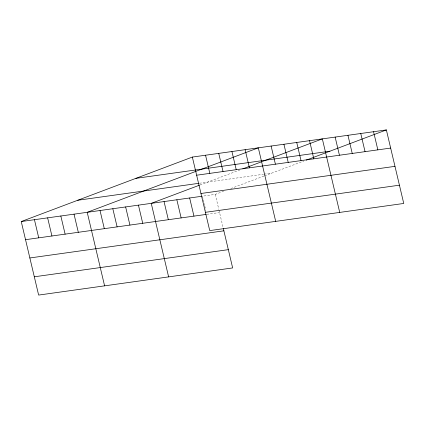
<?xml version="1.0" encoding="UTF-8"?>
<svg xmlns="http://www.w3.org/2000/svg" width="425" height="425" viewBox="0 0 425 425"><rect width="100%" height="100%" fill="white"/><g stroke="black" fill="none" stroke-linecap="round" stroke-linejoin="round"><path stroke-width="0.32" stroke-dasharray="2.12 1.59" d="M199.978 184.987L239.822 169.973M204.68 205.572L202.465 196.185L215.268 194.395L223.587 191.261M230.722 188.572L264.005 176.03M264.6 175.807L303.848 161.017M199.383 183.244L263.41 174.282M264.047 174.192L271.729 173.118M206.752 214.333L219.56 212.542M215.268 194.395L218.817 209.413M218.965 210.04L223.157 227.773M204.829 206.199L205.865 210.577"/><path stroke-width="0.64" d="M223.3 228.384L232.65 267.931L38.633 295.078L21.25 221.542L192.35 157.069L386.368 129.923L403.75 203.458L209.732 230.605L192.35 157.069M199.383 185.215L151.242 203.352L168.624 276.888M242.85 168.831L322.341 138.879L339.724 212.42M306.271 160.103L386.368 129.923M135.888 178.346L329.906 151.199M196.637 175.217L390.655 148.07M77.711 200.265L198.741 183.329M200.961 193.492L394.979 166.35M21.25 221.542L201.822 196.276M205.413 212.325L399.431 185.183M25.537 239.684L206.114 214.423M29.862 257.964L223.879 230.823M34.313 276.797L228.331 249.656M373.559 131.713L377.852 149.86M360.756 133.508L365.048 151.651M347.953 135.299L352.24 153.446M335.144 137.089L339.437 155.237M309.533 140.675L313.825 158.817M296.73 142.465L301.022 160.613M283.927 144.256L288.214 162.403M271.118 146.046L275.411 164.193M275.697 221.377L258.315 147.836L87.215 212.309L104.598 285.85M245.124 149.685L249.411 167.833M231.928 151.528L236.22 169.676M218.737 153.377L223.024 171.525M205.541 155.221L209.833 173.368M189.656 197.976L193.949 216.123M176.853 199.771L181.14 217.919M164.045 201.562L168.337 219.709M138.438 205.142L142.726 223.29M125.63 206.938L129.923 225.08M112.827 208.728L117.114 226.876M100.024 210.518L104.311 228.666M74.024 214.157L78.312 232.305M60.828 216.001L65.121 234.148M47.637 217.85L51.924 235.997M34.441 219.693L38.733 237.841"/></g></svg>
